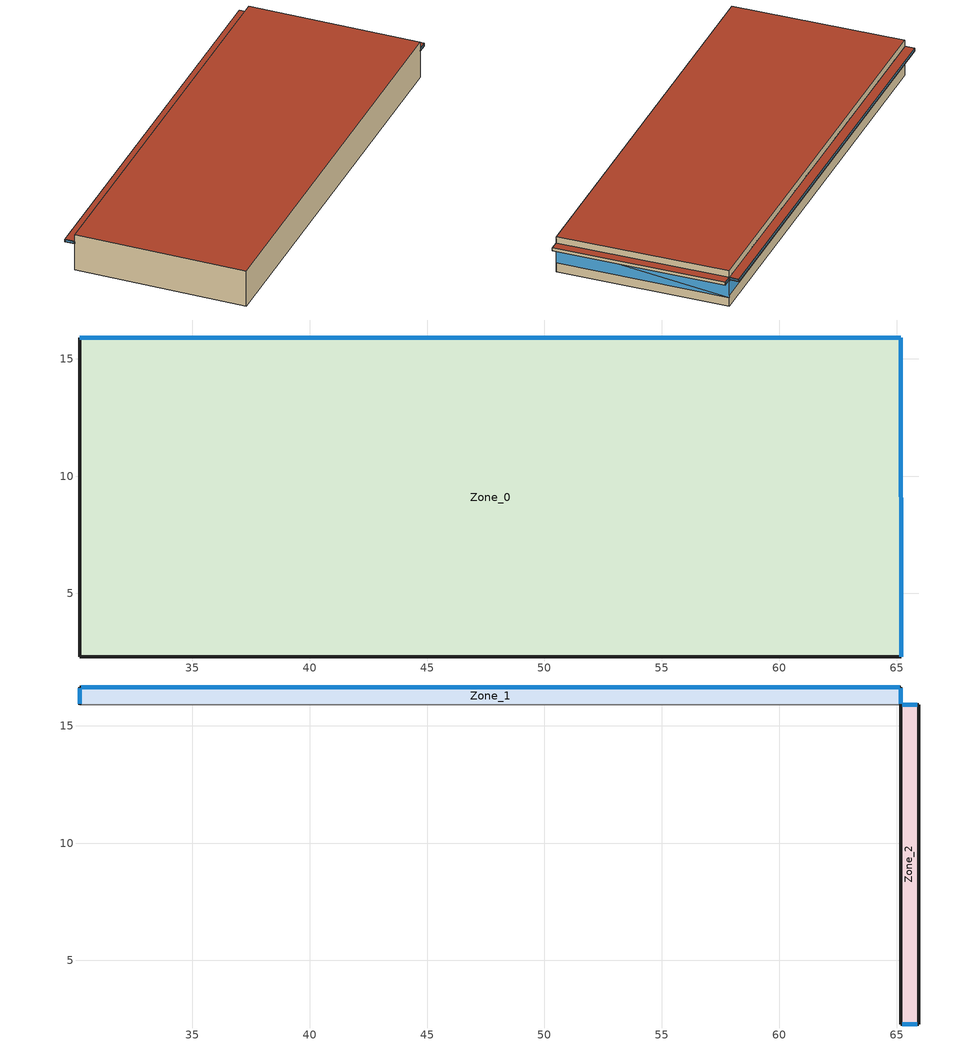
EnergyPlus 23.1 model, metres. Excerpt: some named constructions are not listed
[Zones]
Zone_0
 floor outside (90.1-2019 Nonresidential CZ 0 Exterior Floor (Mass)): 30.19,15.89,9.1 65.19,15.89,9.1 65.19,2.3,9 30.19,2.29,9
 wall outside (UVal_0.1_Mass): 65.19,15.89 30.19,15.89 z9.1:11.32; 65.19,15.89 30.19,15.89 z11.57:12.1; 30.19,2.29 65.19,2.3 z9:12; 65.19,2.3,9 65.19,15.89,9.1 65.19,15.89,12.1 65.19,2.3,12; 30.19,15.89,9.1 30.19,2.29,9 30.19,2.29,12 30.19,15.89,12.1
 wall to Zone_1 (UVal_0.4_Light): 65.19,15.89 30.19,15.89 z11.32:11.57
 window (defaultGlazing): 65.19,15.89 30.19,15.89 z10.03:11.17; 65.19,2.3,11.28 65.19,15.89,9.82 65.19,15.89,11.32; 65.19,2.3,9.78 65.19,15.89,9.82 65.19,2.3,11.28
 roof outside (300mmInsulation 200mmConcrete): 30.19,15.89,12.1 30.19,2.29,12 65.19,2.3,12 65.19,15.89,12.1
Zone_1
 floor outside (90.1-2019 Nonresidential CZ 0 Exterior Floor (Mass)): 65.19,15.89 30.19,15.89 30.19,16.65 65.19,16.65 z11.32
 wall outside (UVal_0.1_Mass): 65.19,15.89 65.19,16.65 30.19,16.65 30.19,15.89 z11.32:11.57
 window (90.1-2019 Nonresidential CZ 0 Glazing (Operable)): 65.19,15.94 65.19,16.6 / 30.19,16.6 30.19,15.94 z11.38:11.52; 65.13,16.65 30.25,16.65 z11.39:11.51
 roof outside (300mmInsulation 200mmConcrete): 65.19,15.89 65.19,16.65 30.19,16.65 30.19,15.89 z11.57
Zone_2
 floor outside (90.1-2019 Nonresidential CZ 0 Exterior Floor (Mass)): 65.96,2.29,11.22 65.19,2.29,11.22 65.19,15.89,11.32 65.96,15.89,11.32
 wall outside (UVal_0.1_Mass): 65.19,2.29 65.96,2.29 z11.22:11.47; 65.96,15.89 65.19,15.89 z11.32:11.57; 65.19,15.89,11.32 65.19,2.29,11.22 65.19,2.29,11.47 65.19,15.89,11.57; 65.96,2.29,11.22 65.96,15.89,11.32 65.96,15.89,11.57 65.96,2.29,11.47
 window (90.1-2019 Nonresidential CZ 0 Glazing (Operable)): 65.25,2.29 65.89,2.29 z11.29:11.41; 65.89,15.89 65.25,15.89 z11.39:11.51
 roof outside (300mmInsulation 200mmConcrete): 65.96,2.29,11.47 65.96,15.89,11.57 65.19,15.89,11.57 65.19,2.29,11.47
[Schedule:Day:Hourly]
177736f2-6c6a-459e-9788-2e596f7c9000: Fraction, 0, 0, 0, 1, 1, 1, 0, 0, 0, 1, 1, 1, 1, 1, 1, 1, 1, 1, 0, 0, 0, 0, 0, 0
0c685497-f242-41cf-967f-e8997b404c69: Fraction, 0, 0, 0, 0, 0, 0, 0, 1, 1, 1, 1, 0, 0, 0, 0, 0, 0, 0, 0, 0, 0, 0, 0, 1
e5736dc5-d343-4def-982f-50f6d58aeadf: Fraction, 1, 1, 1, 1, 1, 1, 1, 1, 0, 0, 0, 1, 1, 1, 1, 0, 0, 0, 1, 1, 1, 1, 1, 1
23b38fba-3f2f-4a78-a7b6-4a6a2e99898f: Fraction, 1, 1, 1, 1, 1, 1, 1, 1, 1, 1, 1, 1, 1, 1, 1, 0, 0, 0, 0, 1, 1, 1, 0, 1
9bf37c7d-6a18-49ed-8738-ba3ecefb6a26: Fraction, 1, 1, 1, 1, 1, 1, 1, 1, 0, 0, 1, 1, 0, 1, 0, 0, 0, 0, 0, 0, 0, 0, 0, 1
241b3514-c981-47d0-bc53-2eab5e9f9cc2: Fraction, 1, 1, 1, 1, 1, 1, 1, 0, 0, 0, 1, 0, 0, 0, 0, 0, 0, 0, 0, 1, 1, 1, 1, 1
3c3ab6fe-7b1b-4ae1-a92d-05d213a2ff71: Fraction, 1, 1, 1, 1, 1, 0, 0, 0, 0, 0, 1, 1, 1, 1, 1, 1, 1, 0, 0, 0, 0, 0, 0, 0
c4c5ab0b-87e1-4bf6-a3cc-e9f29b94fc19: Fraction, 1, 1, 1, 1, 1, 1, 1, 1, 1, 1, 0, 0, 0, 0, 0, 0, 1, 0, 0, 0, 0, 0, 0, 0
a0eeaf11-8cc6-4f34-8de3-d45df256c29e: Fraction, 1, 1, 1, 1, 1, 1, 1, 1, 1, 1, 1, 1, 0, 0, 0, 0, 0, 0, 0, 0, 0, 1, 1, 1
42f33b25-b996-438e-a6af-b6b87503aa31: Fraction, 1, 1, 1, 1, 1, 1, 1, 0, 0, 0, 1, 1, 1, 1, 1, 1, 1, 0, 0, 0, 0, 1, 1, 1
da59846f-7dbb-462d-90ae-3e610483eee2: Fraction, 1, 1, 1, 1, 1, 1, 1, 1, 0, 0, 1, 1, 1, 1, 0, 1, 1, 1, 1, 1, 1, 1, 1, 1
6281830c-30f2-469c-b981-0e86fd34f7fb: Fraction, 1, 1, 1, 1, 1, 1, 1, 1, 1, 0, 0, 0, 0, 1, 0, 0, 0, 0, 0, 0, 0, 0, 0, 0
26538146-b340-42df-ba82-d81dd0b6d151: Fraction, 1, 1, 1, 1, 1, 1, 1, 1, 0, 1, 1, 1, 1, 1, 1, 1, 1, 0, 1, 1, 1, 1, 1, 1
fc877f6f-e409-4858-9a3c-78615cfcf001: Fraction, 1, 1, 1, 1, 1, 1, 1, 1, 0, 0, 1, 1, 1, 1, 1, 1, 0, 0, 0, 0, 0, 0, 1, 1
6db96784-427f-4497-9a0c-121f78e3e105: Fraction, 1, 1, 1, 1, 1, 1, 1, 0, 0, 0, 1, 1, 1, 0, 0, 0, 0, 1, 1, 1, 1, 1, 1, 1
301a2f5c-bf86-4191-b344-7bba75db7c13: Fraction, 1, 1, 1, 1, 1, 1, 1, 1, 0, 0, 1, 1, 1, 1, 1, 1, 1, 0, 0, 0, 0, 0, 0, 1
65adbe5d-50ec-4195-8728-809c5cb226a5: Fraction, 1, 1, 1, 1, 0, 1, 1, 0, 0, 0, 0, 1, 1, 1, 1, 1, 0, 0, 0, 0, 0, 0, 0, 0
336db066-cdd2-4320-8fd4-8b6cdfc92857: Fraction, 0, 0, 0, 0, 0, 1, 1, 1, 0, 0, 0, 0, 0, 1, 0, 0, 0, 0, 0, 0, 0, 0, 0, 0
7cd99dea-ec03-4491-a658-d4fa54ff5974: Fraction, 1, 1, 1, 1, 1, 1, 1, 1, 0, 0, 1, 1, 1, 1, 0, 0, 0, 0, 0, 0, 0, 0, 0, 0
f9401e81-852e-4e90-bcfd-dc550b2391fa: Fraction, 0, 0, 0, 0, 0, 0, 0, 1, 0, 0, 0, 0, 0, 1, 0, 0, 0, 0, 0, 0, 0, 0, 1, 1
81dc8c39-f011-4d65-a0cc-5fc99aae04d0: Fraction, 1, 1, 1, 1, 1, 1, 1, 1, 0, 0, 0, 1, 0, 0, 0, 0, 0, 0, 0, 0, 0, 1, 1, 1
b632be3b-7fc0-42ba-be4e-7fd847987571: Fraction, 1, 1, 1, 1, 1, 1, 1, 1, 0, 0, 0, 0, 1, 1, 1, 0, 0, 0, 0, 0, 0, 0, 1, 1
ed4b024c-37ab-4b4e-9331-5142690d2d7b: Fraction, 1, 1, 1, 1, 1, 1, 1, 1, 1, 0, 0, 0, 0, 0, 0, 0, 1, 1, 1, 1, 1, 1, 1, 1
09127b31-250f-489b-b447-1b547483cc29: Fraction, 1, 1, 1, 1, 1, 1, 1, 1, 1, 0, 0, 0, 1, 1, 0, 0, 0, 0, 0, 1, 1, 1, 1, 1
9678cd31-1027-4d46-b9d9-4ab1a56c0282: Fraction, 1, 1, 1, 1, 1, 1, 1, 1, 0, 1, 0, 0, 1, 1, 1, 1, 1, 1, 1, 1, 1, 1, 1, 1
2ccdf61e-1bab-4e10-aaec-05ad338be728: Fraction, 1, 1, 1, 1, 1, 1, 1, 1, 0, 0, 1, 0, 0, 0, 0, 0, 0, 0, 1, 1, 1, 1, 1, 1
a33e4331-4e34-4bcc-96d2-17790d07ee47: Fraction, 1, 1, 1, 1, 1, 1, 1, 1, 1, 0, 0, 0, 0, 1, 0, 0, 0, 0, 1, 1, 1, 1, 1, 1
e7b23059-9588-4008-8453-702e8e945650: Fraction, 1, 1, 1, 1, 1, 1, 1, 1, 1, 0, 0, 0, 1, 0, 0, 0, 0, 0, 0, 0, 0, 0, 0, 1
d142b15e-96f4-4d32-bea4-acfcd72581dd: Fraction, 1, 1, 1, 1, 1, 1, 1, 1, 1, 0, 0, 0, 1, 1, 1, 1, 0, 1, 1, 1, 1, 1, 1, 1
fd9163fe-4f18-439f-a4a0-2e4609050061: Fraction, 1, 1, 1, 1, 1, 1, 1, 1, 0, 0, 1, 1, 0, 0, 0, 0, 1, 1, 1, 1, 1, 1, 1, 1
646879f4-4982-478e-8ba9-3bc2f574f683: Fraction, 1, 1, 1, 1, 1, 1, 1, 1, 0, 0, 0, 0, 1, 1, 1, 1, 1, 1, 1, 1, 1, 1, 1, 1
76855f02-2d78-4efa-96c9-fe76850cb93e: Fraction, 1, 1, 1, 1, 1, 1, 1, 1, 0, 0, 0, 0, 0, 0, 0, 1, 1, 1, 1, 1, 1, 1, 1, 1
eb455716-38bd-40be-84c5-308496c37df6: Fraction, 1, 1, 1, 1, 1, 1, 1, 1, 1, 1, 1, 1, 1, 1, 1, 0, 0, 0, 1, 1, 1, 1, 1, 1
0f07c0cf-750d-4997-8bb4-b3ff6207475e: Fraction, 1, 1, 1, 1, 1, 1, 1, 1, 0, 1, 1, 1, 1, 1, 1, 1, 1, 1, 1, 1, 1, 1, 1, 1
5c75b3de-2b87-4bbb-bed2-36c356bb0657: Fraction, 1, 1, 1, 1, 1, 1, 1, 1, 1, 0, 0, 0, 0, 0, 0, 0, 1, 1, 0, 0, 0, 0, 1, 1
1f1124ab-dd5b-4691-9844-da62cbf432d1: Fraction, 1, 1, 1, 1, 1, 1, 1, 1, 1, 0, 0, 0, 0, 0, 0, 0, 0, 0, 0, 1, 1, 1, 1, 1
be79ae8a-c401-4701-b61e-cdfb96cd0060: Fraction, 1, 1, 1, 1, 1, 1, 1, 0, 0, 0, 1, 1, 1, 1, 1, 1, 1, 0, 0, 0, 0, 0, 0, 0
70fa4c3c-eed0-4b17-8526-9a492dab32cc: Fraction, 0, 1, 1, 1, 1, 1, 1, 1, 0, 0, 1, 0, 1, 1, 1, 0, 0, 0, 0, 0, 0, 0, 0, 1
b5787a74-3dd0-431c-8a67-a954246af143: Fraction, 1, 1, 1, 1, 1, 1, 1, 1, 0, 0, 0, 1, 1, 1, 0, 0, 0, 1, 1, 1, 1, 1, 1, 1
7db34c86-8647-4ade-a97c-bdc91e667833: Fraction, 1, 1, 1, 1, 1, 1, 1, 1, 1, 0, 0, 0, 0, 0, 0, 0, 0, 0, 0, 0, 0, 1, 1, 1
aaf17d92-e614-4673-bf1d-fbaaa6b3b627: Fraction, 1, 1, 1, 1, 1, 1, 1, 1, 0, 0, 1, 1, 1, 1, 1, 1, 1, 1, 0, 0, 0, 0, 1, 1
df10a8ef-8af4-4936-bc8f-be620642e399: Fraction, 1, 1, 1, 1, 1, 1, 1, 1, 0, 0, 1, 0, 0, 0, 1, 1, 1, 1, 1, 1, 1, 1, 1, 1
38ec6376-cae0-4a16-bacd-28ff1fe24c3b: Fraction, 1, 1, 1, 1, 1, 1, 1, 1, 0, 0, 0, 0, 0, 0, 0, 0, 0, 1, 1, 1, 1, 1, 1, 1
ebfdfc09-fb43-4f5e-be64-6f2811ac3627: Fraction, 1, 1, 1, 1, 1, 1, 1, 1, 0, 0, 0, 1, 1, 0, 0, 0, 0, 0, 0, 0, 1, 1, 1, 1
7a360f52-b1fb-406c-aa82-722cff5ea636: Fraction, 1, 1, 1, 1, 1, 1, 1, 1, 0, 0, 1, 1, 1, 1, 0, 0, 1, 0, 0, 0, 0, 1, 1, 1
2e0553c9-33a7-492e-be6c-31b6fa63ba2a: Fraction, 1, 1, 1, 1, 1, 1, 1, 1, 1, 0, 1, 1, 1, 1, 1, 1, 1, 0, 0, 0, 0, 0, 1, 1
49003edf-296f-45d4-a640-dba9ee2cbcd1: Fraction, 1, 1, 1, 1, 1, 1, 1, 1, 0, 0, 1, 1, 1, 0, 1, 1, 0, 0, 1, 1, 1, 1, 1, 1
90fcc9af-db04-4fb3-bc7b-0e235e7f69e0: Fraction, 1, 1, 1, 1, 1, 1, 1, 1, 1, 0, 0, 0, 0, 1, 0, 0, 0, 0, 0, 0, 0, 1, 1, 1
795ec0e4-c445-4082-96f2-de3e1971471e: Fraction, 1, 1, 1, 1, 1, 1, 1, 1, 0, 0, 0, 1, 1, 1, 1, 0, 0, 0, 0, 0, 0, 0, 0, 0
a696cb4d-c917-4716-a30c-fc07483d9f33: Fraction, 0, 1, 1, 1, 1, 1, 1, 0, 0, 0, 1, 1, 1, 1, 0, 0, 0, 0, 0, 0, 1, 1, 1, 0
de0e0245-71ce-4c0a-a573-7e9c7b2045cb: Fraction, 0, 0, 0, 0, 0, 0, 0, 0, 0, 0, 0, 1, 1, 0, 0, 1, 0, 0, 0, 0, 0, 0, 0, 0
ebc485fc-34f7-402b-9e29-4864d482b5de: Fraction, 0, 0, 0, 0, 0, 0, 0, 0, 0, 0, 0, 1, 1, 1, 1, 0, 0, 0, 0, 0, 0, 0, 0, 0
d7185ecf-0410-486e-876c-32cdca053181: Fraction, 0, 0, 0, 0, 0, 0, 0, 0, 0, 0, 0, 1, 0, 0, 0, 0, 0, 0, 0, 0, 0, 0, 0, 0
139acd64-1fe8-4b12-af0d-4b37544a4842: Fraction, 0, 0, 0, 0, 1, 0, 0, 0, 0, 0, 0, 1, 1, 1, 0, 0, 0, 0, 0, 0, 0, 0, 0, 0
2c589889-90b4-4caa-bc48-ccf87e41a20b: Fraction, 0, 0, 0, 0, 1, 0, 0, 0, 0, 0, 0, 1, 1, 1, 0, 1, 1, 1, 0, 0, 1, 1, 1, 1
77a2115a-72ed-4577-b691-4083501006ac: Fraction, 1, 1, 1, 1, 1, 1, 1, 1, 1, 1, 1, 1, 1, 1, 1, 1, 1, 1, 1, 1, 1, 1, 1, 1
dfe39b50-6dec-4daa-b623-0f8ca95ef50e: Fraction, 1, 1, 1, 0, 1, 1, 1, 1, 0, 1, 1, 1, 1, 1, 1, 1, 1, 1, 1, 1, 1, 1, 1, 1
a096b9b7-d235-4fe4-9dfa-3815d7eda7ca: Fraction, 1, 1, 1, 1, 1, 1, 1, 1, 1, 0, 0, 0, 1, 1, 0, 0, 1, 1, 1, 1, 1, 1, 1, 1
a8e97b52-3c22-426e-952d-d0c7a3c22d73: Fraction, 1, 1, 1, 1, 1, 1, 1, 1, 1, 0, 0, 1, 1, 0, 1, 0, 1, 1, 0, 1, 0, 0, 1, 0
27be8d63-b5a1-4241-aea1-57e3d037e989: Fraction, 0, 1, 1, 1, 1, 1, 1, 1, 1, 1, 1, 1, 1, 0, 0, 0, 0, 0, 0, 0, 1, 1, 1, 1
e0e865ef-f950-44f5-8d0f-e1868715684a: Fraction, 1, 1, 1, 1, 1, 1, 1, 1, 1, 1, 1, 1, 0, 0, 0, 0, 0, 0, 0, 1, 1, 1, 1, 1
65e38442-1a5a-432f-8006-a5be80803bf7: Fraction, 1, 1, 1, 1, 1, 1, 1, 1, 1, 1, 1, 1, 1, 1, 0, 1, 1, 1, 0, 1, 1, 1, 1, 1
3e511935-75fc-419b-83ca-948763adeace: Fraction, 1, 1, 1, 1, 1, 1, 1, 1, 1, 0, 0, 0, 0, 0, 0, 0, 0, 0, 0, 0, 1, 1, 1, 1
4560170c-925c-4d70-b697-1d17fa1119b9: Fraction, 1, 1, 1, 1, 1, 1, 1, 1, 0, 0, 0, 0, 1, 1, 1, 1, 0, 0, 0, 0, 0, 0, 1, 0
d82500fe-3274-4884-ab54-9b2bc10805c0: Fraction, 1, 1, 1, 1, 1, 1, 1, 1, 1, 1, 0, 1, 1, 1, 1, 0, 0, 0, 0, 0, 1, 1, 1, 0
4549092e-99a5-497d-8aa2-c7cac0f4aa24: Fraction, 1, 1, 1, 1, 1, 1, 1, 1, 1, 0, 0, 0, 0, 1, 1, 1, 1, 1, 1, 1, 1, 1, 1, 1
0dce24c0-e9a4-4cd3-87a4-17319207e1af: Fraction, 1, 1, 1, 1, 1, 1, 1, 1, 1, 1, 0, 0, 0, 0, 0, 0, 0, 1, 0, 1, 1, 1, 1, 1
43a0d3f7-b501-4c28-b2be-868a207959e7: Fraction, 1, 1, 1, 1, 1, 1, 1, 1, 0, 0, 0, 0, 0, 0, 0, 0, 0, 0, 0, 1, 1, 1, 1, 1
97e5df42-5699-4a6b-be47-c189c71c2bfe: Fraction, 1, 1, 1, 1, 1, 1, 1, 1, 0, 0, 0, 0, 1, 0, 1, 0, 1, 1, 1, 1, 0, 1, 1, 1
465d72b9-81e1-425e-bdf6-bd10c809cd7b: Fraction, 1, 1, 1, 1, 1, 1, 1, 1, 0, 0, 0, 0, 1, 0, 0, 0, 0, 0, 0, 0, 0, 1, 1, 1
8826d38f-3d4f-408d-a7b3-22e237e375cc: Fraction, 1, 1, 1, 1, 1, 1, 1, 1, 0, 0, 0, 1, 0, 1, 1, 0, 0, 0, 0, 0, 0, 0, 0, 1
09a85e96-fad1-4163-abb6-3b10e32e1023: Fraction, 1, 1, 0, 0, 1, 1, 0, 1, 0, 0, 0, 0, 1, 0, 0, 0, 0, 0, 0, 0, 0, 0, 0, 0
68aa2b57-3aca-42f0-8046-64c74a80f87f: Fraction, 0, 0, 1, 0, 0, 0, 1, 0, 0, 0, 0, 0, 0, 1, 1, 0, 0, 0, 0, 0, 0, 0, 0, 0
6e44221a-b4fa-49aa-94da-202f551bd5ed: Fraction, 0, 0, 0, 0, 0, 0, 0, 0, 0, 0, 0, 1, 1, 1, 1, 1, 0, 0, 0, 0, 0, 0, 1, 0
118fd72a-30ab-458b-9fae-b9b042cb18ad: Fraction, 1, 1, 0, 0, 1, 0, 0, 1, 0, 0, 0, 1, 1, 1, 1, 0, 0, 0, 0, 0, 0, 0, 0, 0
b68230cb-3958-43c6-ae89-df00f37a8ba9: Fraction, 0, 1, 0, 1, 1, 1, 1, 1, 0, 0, 0, 1, 1, 1, 1, 1, 0, 0, 0, 0, 0, 0, 0, 0
5540ca73-408b-4c54-a18c-00dd0928c335: Fraction, 0, 1, 1, 1, 1, 1, 1, 1, 0, 0, 0, 0, 1, 1, 1, 1, 0, 0, 0, 0, 0, 0, 0, 0
ca6b334f-3195-4951-87cd-77972a0f38aa: Fraction, 0, 0, 0, 1, 1, 0, 0, 1, 0, 0, 0, 1, 1, 1, 1, 1, 0, 0, 0, 0, 0, 0, 0, 0
4606afb2-34ac-4a66-8698-e1b3935c366a: Fraction, 0, 1, 1, 1, 1, 0, 0, 1, 0, 0, 0, 0, 0, 0, 0, 0, 0, 0, 0, 0, 0, 0, 1, 1
34045095-a94e-4fbc-87bb-bddba62fc4fc: Fraction, 0, 0, 0, 0, 0, 0, 0, 0, 1, 1, 1, 1, 1, 0, 1, 1, 1, 1, 1, 1, 1, 1, 1, 1
c17a76e3-c619-4528-bd23-971e5c149284: Fraction, 0, 0, 0, 0, 0, 0, 0, 0, 1, 1, 1, 1, 1, 1, 1, 1, 1, 1, 1, 1, 1, 1, 1, 1
bf20b747-2617-41d0-b772-ce68c89af313: Fraction, 0, 0, 0, 0, 0, 0, 0, 0, 1, 1, 1, 0, 0, 0, 0, 0, 1, 1, 1, 1, 1, 1, 1, 0
b1fe5f20-5836-4427-bdc9-a1f83f98bfad: Fraction, 0, 0, 0, 0, 0, 0, 0, 0, 1, 1, 1, 1, 1, 1, 1, 1, 1, 1, 1, 1, 1, 1, 1, 0
202204c0-a5dd-4f72-beae-0c00ea69c59a: Fraction, 0, 0, 0, 0, 0, 0, 0, 0, 1, 1, 1, 1, 0, 0, 0, 1, 1, 1, 1, 1, 1, 1, 1, 1
ec570cf5-22be-4341-9012-f794317e69b3: Fraction, 0, 0, 0, 0, 0, 0, 0, 0, 1, 1, 1, 1, 1, 1, 1, 1, 1, 1, 1, 1, 1, 1, 0, 0
0f7cc249-cb71-4294-9df6-13c2c4a93b35: Fraction, 0, 0, 0, 0, 0, 0, 0, 1, 1, 1, 1, 1, 0, 0, 0, 0, 1, 1, 1, 1, 1, 1, 1, 0
ade995de-23d3-4783-a9e2-90e9b9a92cfb: Fraction, 0, 0, 0, 0, 0, 0, 0, 0, 1, 1, 1, 1, 0, 0, 0, 0, 0, 1, 1, 1, 1, 1, 1, 1
673ad47e-9770-40eb-a41b-3e8ea8ea39ec: Fraction, 0, 0, 0, 0, 0, 0, 0, 0, 1, 1, 1, 1, 0, 0, 0, 0, 0, 1, 1, 1, 1, 1, 1, 0
c5a58145-20e1-4758-a693-2085f5d39957: Fraction, 0, 0, 0, 0, 0, 1, 1, 1, 1, 1, 0, 0, 0, 0, 1, 1, 1, 1, 1, 1, 1, 1, 0, 0
1e96cb87-3883-492b-8397-6d452e8d0900: Fraction, 0, 0, 0, 0, 0, 1, 1, 1, 1, 1, 1, 1, 1, 1, 1, 0, 0, 0, 0, 0, 0, 0, 0, 0
2fd928ce-2247-4c6d-becc-76d810bf7e29: Fraction, 0, 0, 0, 0, 0, 0, 0, 1, 1, 1, 1, 1, 1, 1, 1, 1, 1, 1, 1, 1, 1, 1, 0, 0
5b4b68e7-42d6-4a90-afe8-938625ba0766: Fraction, 0, 0, 0, 0, 0, 0, 0, 1, 1, 1, 1, 1, 1, 1, 1, 1, 1, 1, 1, 1, 1, 1, 1, 0
0d726f6e-fb66-4ce4-9d7c-7e6040060547: Fraction, 0, 0, 0, 0, 0, 0, 0, 0, 0, 0, 0, 1, 1, 1, 1, 1, 1, 1, 1, 1, 0, 0, 0, 0
7eda56c4-a331-4201-93e0-7a3e1aa30040: Fraction, 0, 0, 0, 0, 0, 0, 1, 1, 1, 1, 1, 1, 1, 1, 1, 1, 1, 1, 1, 1, 1, 0, 0, 0
616c222f-f15a-482c-bbc2-ff0df222149e: Fraction, 0, 0, 0, 0, 1, 1, 1, 1, 1, 1, 1, 1, 1, 1, 1, 1, 1, 1, 1, 1, 1, 0, 0, 0
22a2859b-1015-43de-abef-9ebeb1d60b60: Fraction, 0, 0, 0, 0, 0, 0, 0, 0, 0, 0, 0, 0, 0, 0, 1, 1, 1, 1, 1, 1, 0, 0, 0, 0
5af1f90e-c9bb-4f57-b305-c18f7d1a3e5a: Fraction, 0, 0, 0, 0, 0, 0, 1, 1, 1, 1, 1, 1, 1, 1, 1, 1, 1, 1, 1, 1, 1, 1, 0, 0
e36fb418-8141-4166-bbfa-537ec4ff2277: Fraction, 1, 0, 0, 0, 0, 0, 0, 0, 1, 1, 1, 1, 1, 0, 1, 1, 1, 1, 0, 0, 0, 0, 0, 0
4a026ef5-b67a-48e3-bdae-a7bb178bbc02: Fraction, 0, 0, 0, 0, 0, 0, 1, 1, 1, 1, 1, 1, 0, 0, 1, 1, 0, 0, 0, 0, 0, 0, 0, 0
59dbb6c4-7f69-4f2f-b326-7babc98249ce: Fraction, 0, 0, 0, 1, 1, 1, 1, 1, 1, 1, 1, 1, 1, 1, 1, 1, 1, 1, 1, 1, 1, 1, 1, 1
86f7ec93-4efa-4535-bce8-f504af122ba0: Fraction, 0, 0, 0, 0, 0, 0, 0, 0, 1, 1, 1, 1, 0, 0, 0, 0, 1, 1, 1, 1, 1, 1, 1, 1
a9b7cd8a-151e-4401-82ee-ce1c9b10a3b9: Fraction, 1, 1, 1, 1, 1, 1, 1, 1, 0, 0, 0, 0, 0, 0, 0, 0, 1, 1, 1, 1, 1, 1, 1, 1
9d5fb8d5-2634-46d9-b5ea-53e956bbe501: Fraction, 1, 1, 1, 0, 0, 0, 0, 0, 1, 1, 1, 1, 1, 1, 1, 1, 1, 1, 1, 1, 1, 1, 1, 1
68360e2d-c2cb-449c-809c-87d8d41e8af5: Fraction, 1, 1, 1, 0, 0, 0, 0, 0, 1, 1, 1, 1, 1, 0, 0, 0, 1, 1, 1, 1, 1, 1, 1, 1
cffddbf5-09e9-4b13-96ff-6b53e5bd79dc: Fraction, 1, 0, 0, 0, 0, 0, 0, 0, 1, 1, 1, 1, 1, 0, 0, 1, 1, 1, 1, 1, 1, 1, 1, 1
168abc93-f76c-42aa-a0ee-fca800e9712e: Fraction, 1, 1, 1, 1, 0, 0, 0, 0, 1, 1, 1, 1, 1, 1, 1, 1, 1, 1, 1, 1, 1, 1, 1, 1
3fe3afde-4e5c-4d57-8dc5-ac76278311d4: Fraction, 0, 0, 0, 0, 0, 0, 0, 0, 0, 1, 0, 0, 0, 0, 0, 0, 0, 1, 1, 0, 0, 0, 0, 0
96306b8b-634f-450f-afe9-d3f30f080c2a: Fraction, 0, 0, 0, 0, 0, 0, 0, 0, 1, 1, 1, 0, 0, 0, 0, 0, 1, 0, 0, 0, 0, 0, 0, 0
2d319b40-4106-4c4e-b458-65089930c2bd: Fraction, 1, 0, 0, 0, 0, 0, 0, 0, 1, 1, 1, 1, 0, 0, 0, 1, 1, 1, 1, 1, 1, 1, 1, 1
b20121fd-c9fb-4802-ad06-207fb92d7b97: Fraction, 1, 1, 1, 1, 1, 1, 1, 1, 1, 1, 1, 1, 0, 1, 1, 1, 1, 1, 1, 1, 1, 1, 1, 1
d11d3614-8327-4f1a-a738-d9ab1aef2409: Fraction, 1, 0, 0, 0, 0, 0, 0, 0, 1, 1, 1, 1, 1, 1, 1, 1, 1, 1, 1, 1, 1, 1, 1, 1
3093cc1e-b2f2-40c9-be76-6889301e6654: Fraction, 1, 0, 1, 1, 0, 1, 1, 1, 1, 1, 1, 0, 0, 0, 0, 0, 0, 1, 1, 1, 1, 1, 1, 1
8d1a3880-d7ea-4d39-8c10-86fee1d8f4db: Fraction, 1, 1, 1, 1, 1, 1, 1, 1, 1, 1, 1, 1, 0, 1, 0, 1, 1, 1, 1, 1, 1, 1, 1, 1
b3d4b36e-028a-4394-a451-91ce534e6493: Fraction, 1, 1, 1, 1, 1, 1, 1, 1, 1, 1, 1, 0, 1, 1, 0, 0, 1, 1, 1, 1, 1, 1, 1, 0
a61f509e-d962-4dc4-b379-6fba4c584601: Fraction, 1, 1, 1, 0, 0, 0, 0, 0, 1, 1, 1, 0, 0, 0, 0, 1, 1, 1, 1, 1, 1, 0, 0, 1
dd9a962a-251c-46c8-8b48-cef1fbb2c3e4: Fraction, 1, 0, 0, 0, 0, 0, 0, 0, 1, 1, 1, 0, 0, 0, 0, 0, 1, 1, 0, 1, 1, 0, 0, 0
ba891ab0-8075-4184-8295-94eadf6324ca: Fraction, 0, 0, 0, 0, 0, 0, 0, 0, 1, 1, 1, 0, 0, 0, 0, 1, 1, 1, 1, 0, 1, 1, 0, 0
c738db37-3a3c-42d8-be12-10e3f9e5f0d3: Fraction, 0, 0, 0, 0, 0, 0, 0, 0, 1, 1, 1, 0, 0, 0, 0, 0, 0, 1, 0, 0, 0, 0, 0, 0
c54fc6ef-57df-408d-b94b-a33b5e733fb6: Fraction, 0, 0, 1, 1, 0, 0, 1, 1, 1, 1, 1, 0, 1, 1, 0, 0, 1, 1, 1, 1, 1, 1, 1, 1
15c49905-2b61-4ae4-a856-892b26fea22c: Fraction, 1, 0, 0, 1, 0, 0, 1, 1, 1, 1, 1, 0, 0, 0, 0, 0, 0, 1, 1, 1, 1, 1, 1, 1
be462d9c-1d72-4190-8f87-7a310f67733a: Fraction, 1, 1, 1, 1, 0, 0, 0, 0, 1, 1, 1, 0, 0, 0, 0, 0, 1, 1, 1, 1, 1, 1, 1, 1
a53ecb3c-2e0b-47bf-be17-1d5de7d7ba62: Fraction, 0, 0, 0, 0, 0, 0, 0, 0, 1, 1, 1, 0, 0, 0, 0, 0, 1, 1, 1, 1, 1, 1, 1, 1
553fc706-7a08-4eaf-8a81-107864e8b04d: Fraction, 1, 1, 0, 0, 0, 0, 0, 1, 1, 1, 1, 0, 0, 0, 0, 0, 0, 1, 1, 1, 1, 1, 1, 1
eb6714c3-8d6e-4a41-8a7c-b8e28b039611: Fraction, 1, 1, 1, 1, 1, 1, 1, 1, 1, 1, 1, 1, 1, 0, 1, 1, 1, 1, 1, 1, 1, 1, 1, 1
ca236257-2bf2-4147-93ec-0e8a969aa9f6: Fraction, 1, 1, 1, 1, 1, 1, 1, 1, 1, 1, 1, 0, 0, 0, 1, 1, 1, 1, 1, 1, 1, 1, 1, 1
f785c239-9af4-4577-9830-8bc5c6ca3d95: Fraction, 1, 1, 1, 1, 1, 1, 1, 1, 1, 1, 1, 1, 0, 0, 0, 0, 1, 1, 1, 1, 1, 1, 1, 1
36b6ac4c-8edb-4d72-a7a0-7cfa927f1e0d: Fraction, 1, 1, 1, 0, 0, 0, 0, 0, 1, 1, 1, 0, 0, 0, 0, 0, 1, 1, 1, 1, 1, 1, 1, 1
c071b947-f3df-463e-9776-e18f1d156979: Fraction, 0, 0, 0, 1, 0, 0, 0, 0, 1, 1, 1, 0, 0, 0, 0, 0, 0, 1, 1, 1, 1, 1, 1, 0
d6262a0a-f1c7-472c-8f1f-f42f60668df4: Fraction, 0, 0, 0, 0, 0, 0, 0, 0, 1, 1, 1, 0, 0, 0, 0, 0, 0, 1, 1, 1, 1, 1, 1, 0
3d84a9da-b143-4694-98f6-8259533098ff: Fraction, 0, 0, 0, 0, 1, 1, 1, 0, 1, 1, 0, 0, 0, 0, 0, 0, 0, 1, 1, 1, 1, 1, 1, 1
0b5957e2-c24f-4ce7-8bca-37b623543d4e: Fraction, 0, 0, 0, 0, 1, 1, 1, 1, 1, 1, 1, 0, 0, 0, 0, 0, 0, 1, 1, 1, 1, 1, 1, 1
32d786aa-de03-44cc-92de-1b8fb59419ae: Fraction, 1, 1, 1, 1, 1, 1, 1, 1, 1, 1, 1, 0, 0, 0, 0, 0, 1, 1, 1, 1, 1, 0, 0, 0
bf2d84f1-4e5f-433e-bc04-69affae2513a: Fraction, 0, 0, 0, 0, 0, 0, 0, 0, 0, 0, 1, 1, 1, 1, 0, 0, 1, 1, 1, 0, 0, 1, 0, 1
79e13868-30c5-4751-901f-4e7041751517: Fraction, 1, 0, 0, 0, 0, 0, 0, 0, 0, 0, 0, 0, 1, 0, 1, 0, 0, 0, 0, 0, 0, 0, 0, 0
e6f9a774-64d1-4a7d-b483-4395491101df: Fraction, 0, 0, 0, 0, 0, 0, 0, 0, 1, 1, 1, 0, 1, 0, 0, 1, 1, 1, 1, 0, 1, 0, 0, 0
8a036693-af93-46ff-a467-3ee1662c7a7a: Fraction, 0, 0, 0, 0, 0, 0, 0, 0, 1, 1, 1, 0, 0, 0, 0, 0, 0, 0, 1, 1, 1, 1, 1, 1
448a74df-23e6-4288-8480-320b9dc194be: Fraction, 0, 1, 0, 0, 0, 1, 0, 0, 1, 1, 1, 0, 0, 0, 0, 0, 0, 1, 1, 1, 1, 1, 1, 1
5fe1a48d-d644-48e9-9820-51dc8f0e2928: Fraction, 1, 1, 1, 1, 1, 0, 0, 1, 1, 1, 1, 1, 0, 0, 0, 0, 1, 1, 1, 1, 0, 0, 0, 1
15ed5d16-f3d2-4e91-b575-946809a9f277: Fraction, 1, 0, 1, 0, 0, 0, 0, 0, 1, 1, 1, 0, 0, 0, 0, 0, 0, 1, 1, 1, 1, 1, 1, 1
d9bb4917-3950-4fc3-bbba-42db101c9cbc: Fraction, 1, 0, 0, 0, 0, 0, 1, 0, 1, 1, 1, 0, 0, 0, 0, 0, 0, 0, 1, 1, 1, 1, 1, 1
647ead5a-9724-4970-83f2-a52d734deb7d: Fraction, 1, 1, 1, 0, 0, 0, 0, 0, 1, 1, 1, 0, 0, 0, 0, 0, 0, 0, 1, 1, 1, 1, 1, 1
639f9ad5-2f1e-4aa3-a035-3ace06c725b1: Fraction, 1, 1, 1, 1, 0, 0, 0, 0, 1, 1, 1, 0, 0, 0, 0, 0, 0, 0, 1, 1, 1, 1, 1, 1
cb69410e-a19b-4eb7-8b70-b406ba8571cc: Fraction, 1, 1, 0, 0, 0, 0, 0, 0, 1, 1, 1, 0, 0, 0, 0, 0, 1, 0, 0, 0, 1, 0, 0, 0
a712397c-078c-44a7-b4b7-94fbd4d01db8: Fraction, 1, 1, 1, 1, 0, 0, 0, 0, 1, 1, 0, 0, 0, 0, 0, 0, 0, 1, 1, 1, 1, 1, 1, 1
a2bce6a6-5b28-4843-a870-2b39b0fd2d1c: Fraction, 1, 1, 1, 1, 1, 0, 1, 1, 1, 0, 0, 0, 0, 0, 0, 0, 0, 0, 1, 1, 1, 1, 1, 1
95cff44e-4806-49cc-b03d-c79b58831dd7: Fraction, 1, 1, 1, 0, 0, 0, 0, 1, 1, 1, 1, 0, 0, 0, 0, 0, 0, 0, 1, 1, 1, 1, 1, 1
473b5c06-a3ce-4b36-81ba-ca94a39c0b35: Fraction, 0, 0, 0, 1, 0, 1, 0, 0, 1, 1, 1, 1, 0, 0, 0, 0, 0, 1, 1, 1, 1, 1, 1, 1
12498579-988e-4767-90f9-ebc74ec938c6: Fraction, 1, 1, 0, 0, 0, 0, 0, 0, 1, 0, 0, 0, 0, 0, 1, 0, 1, 1, 1, 0, 1, 1, 0, 0
2308024d-8f7c-4024-9072-4bd9b974eb0f: Fraction, 0, 0, 0, 0, 0, 0, 1, 0, 1, 0, 0, 0, 0, 0, 0, 0, 0, 0, 1, 1, 1, 1, 1, 1
efa4f51c-670d-419b-a788-308c3cecc5c9: Fraction, 1, 0, 0, 0, 0, 0, 1, 0, 1, 1, 1, 0, 0, 0, 1, 1, 1, 1, 1, 1, 1, 1, 1, 0
9a52124c-1020-46ca-9a51-a23cfc00a15c: Fraction, 0, 0, 0, 0, 0, 0, 0, 0, 1, 0, 0, 0, 0, 0, 0, 1, 0, 1, 1, 0, 0, 0, 0, 0
545113a8-fd12-47be-9488-a04c81334112: Fraction, 0, 0, 0, 0, 0, 0, 0, 1, 1, 1, 1, 1, 0, 0, 0, 0, 1, 1, 1, 1, 1, 1, 0, 1
e519efdb-e7d7-4409-a53a-1d7603999222: Fraction, 1, 1, 0, 0, 0, 0, 0, 0, 1, 0, 0, 0, 0, 0, 0, 0, 0, 0, 0, 1, 1, 1, 1, 1
84de2561-7730-4648-b697-eabced411483: Fraction, 0, 0, 0, 0, 0, 0, 0, 0, 1, 1, 0, 0, 0, 1, 1, 1, 1, 1, 1, 0, 1, 0, 0, 0
25b1da80-a6ce-4782-9bf6-c4ea998f0f7d: Fraction, 0, 0, 0, 0, 0, 0, 0, 0, 1, 1, 1, 0, 0, 0, 0, 0, 1, 1, 1, 1, 1, 0, 0, 0
76a94fe5-07e5-4e0a-82fe-d9b41d9b16ce: Fraction, 0, 0, 0, 0, 0, 0, 0, 0, 1, 0, 0, 1, 0, 0, 0, 1, 1, 1, 1, 0, 0, 0, 0, 0
e741da91-7ec7-463a-8e36-79bc16eadfda: Fraction, 0, 0, 0, 0, 0, 0, 0, 0, 1, 1, 0, 0, 0, 0, 0, 0, 0, 0, 1, 1, 1, 1, 1, 1
9f883b78-8bf2-4e30-9640-bfbbc98606a4: Fraction, 1, 0, 0, 1, 0, 0, 0, 0, 1, 0, 0, 0, 0, 0, 0, 0, 1, 0, 0, 0, 0, 0, 0, 0
09b55c2f-5a06-4fef-856d-d8a537ad38ac: Fraction, 0, 0, 1, 0, 0, 0, 0, 0, 1, 1, 0, 0, 0, 1, 1, 1, 0, 0, 1, 0, 0, 0, 0, 0
20086840-6e7f-4e99-9a3f-ec6f330bba89: Fraction, 0, 0, 0, 0, 0, 0, 0, 0, 1, 1, 0, 0, 0, 0, 0, 1, 0, 0, 0, 0, 0, 0, 0, 0
d31bfebe-6593-4189-9f95-771c23d5625a: Fraction, 0, 0, 0, 0, 0, 0, 0, 0, 0, 1, 0, 0, 0, 0, 0, 1, 0, 1, 1, 0, 0, 0, 0, 0
c61a9b7f-d1c1-4b32-bbc5-bb04acf7f15a: Fraction, 0, 0, 0, 0, 0, 0, 0, 0, 0, 0, 0, 0, 0, 0, 1, 1, 1, 1, 1, 1, 1, 0, 0, 0
a071c908-067e-4281-8e26-40d21b97f27b: Fraction, 0, 0, 0, 0, 1, 1, 1, 1, 1, 1, 0, 0, 0, 0, 0, 0, 0, 1, 1, 1, 1, 1, 1, 1
b4bf1995-29c9-4834-86fb-16d031c7d73b: Fraction, 1, 0, 0, 0, 0, 0, 0, 0, 1, 1, 1, 0, 0, 0, 0, 0, 0, 0, 1, 1, 1, 1, 1, 1
7ee6f4b4-31bb-43c4-b33f-6129ae2dff42: Fraction, 1, 0, 1, 1, 0, 1, 0, 1, 1, 1, 0, 0, 0, 0, 0, 0, 0, 1, 1, 1, 1, 1, 1, 1
1278a53e-c021-4471-b7f5-daf67362ead8: Fraction, 1, 0, 0, 0, 0, 0, 0, 0, 1, 0, 0, 0, 0, 0, 0, 0, 0, 0, 1, 1, 1, 1, 1, 1
4f25909b-c283-460c-be93-5da31e3d9f29: Fraction, 1, 1, 1, 1, 0, 1, 1, 1, 1, 0, 0, 0, 0, 0, 0, 0, 0, 0, 0, 1, 1, 1, 1, 1
27430470-5f6f-4b8f-b97b-c82860a480e9: Fraction, 1, 1, 1, 1, 0, 0, 1, 0, 1, 1, 0, 0, 1, 0, 0, 0, 0, 0, 0, 0, 0, 0, 0, 0
1576d88f-176a-4d5b-a7da-ba8285df6764: Fraction, 0, 0, 0, 0, 0, 0, 0, 0, 1, 1, 1, 0, 0, 0, 0, 0, 0, 1, 1, 1, 1, 1, 1, 1
40cde130-c073-43f8-8fdf-666e25d429d2: Fraction, 1, 0, 0, 0, 0, 0, 0, 0, 1, 1, 0, 0, 0, 1, 1, 1, 1, 1, 1, 1, 1, 1, 1, 0
9895a344-f236-4eeb-9e5c-7ae4d5a6007e: Fraction, 0, 0, 0, 0, 0, 0, 0, 0, 1, 1, 0, 0, 0, 0, 0, 0, 0, 1, 0, 1, 1, 1, 1, 1
22424ce2-49da-4600-b9fd-d612a6dcae71: Fraction, 1, 1, 1, 1, 0, 0, 1, 1, 1, 1, 0, 0, 1, 1, 1, 0, 0, 1, 1, 0, 0, 0, 0, 0
11a3f25a-4dff-404f-9044-c6f47760eae1: Fraction, 0, 0, 0, 0, 0, 0, 0, 0, 1, 1, 1, 0, 0, 0, 0, 1, 1, 0, 0, 0, 0, 0, 0, 0
0e8aff18-7376-47e4-9909-d9af3e42ed08: Fraction, 0, 0, 0, 0, 0, 0, 0, 0, 1, 1, 1, 0, 0, 0, 0, 1, 0, 0, 1, 1, 1, 1, 1, 1
687e734f-3c52-41c7-9c66-303bc8f6c13f: Fraction, 1, 1, 1, 1, 0, 1, 1, 1, 1, 0, 1, 0, 0, 0, 1, 0, 0, 0, 0, 0, 0, 0, 0, 0
9c7958d6-979b-42a9-aae7-9815d8a9c0c4: Fraction, 0, 0, 0, 0, 0, 0, 0, 0, 0, 1, 1, 0, 0, 0, 0, 0, 1, 1, 1, 1, 1, 1, 1, 1
913cfdb6-34b3-412f-9596-fead9ba244a7: Fraction, 0, 0, 0, 0, 0, 0, 0, 0, 1, 0, 0, 0, 0, 0, 0, 1, 1, 1, 1, 1, 1, 1, 1, 1
e44e9c9e-d01e-4b7e-bb6f-a844abc41f15: Fraction, 0, 0, 0, 1, 0, 0, 1, 0, 1, 1, 1, 0, 0, 0, 1, 1, 1, 1, 1, 1, 1, 1, 1, 1
9fb8fcb5-3f1b-4f5e-ab0b-d4e15116d95f: Fraction, 1, 1, 1, 1, 0, 1, 0, 0, 0, 0, 0, 0, 0, 0, 0, 0, 0, 0, 1, 1, 1, 1, 1, 1
b803383c-e685-4390-8af1-bef90978caf3: Fraction, 1, 1, 1, 1, 1, 0, 0, 0, 0, 0, 0, 0, 0, 0, 0, 0, 0, 0, 0, 1, 1, 1, 1, 1
bf04b5f4-19c7-4eaf-b9fe-b91c0ffd1229: Fraction, 1, 1, 1, 1, 0, 1, 0, 1, 1, 0, 0, 0, 0, 0, 0, 0, 0, 0, 0, 1, 1, 1, 1, 1
e3fd3969-ae88-4521-9e5a-5ddef5e7830c: Fraction, 1, 1, 1, 1, 0, 0, 0, 0, 1, 0, 0, 0, 0, 0, 0, 0, 0, 0, 0, 1, 1, 1, 1, 1
b4cfe091-05fd-48b1-9f08-7954da549167: Fraction, 1, 1, 1, 1, 1, 1, 1, 1, 0, 0, 0, 0, 0, 0, 1, 1, 1, 1, 1, 0, 1, 1, 1, 1
5c95ddd4-b121-4f05-8e62-f8ecd0a765cc: Fraction, 1, 0, 1, 1, 0, 1, 0, 0, 1, 0, 0, 0, 0, 1, 0, 1, 1, 1, 1, 1, 1, 1, 1, 0
ae674005-a32e-4fa7-86c4-38e378564634: Fraction, 0, 1, 0, 0, 0, 0, 0, 1, 1, 0, 0, 0, 1, 1, 0, 0, 0, 1, 1, 1, 1, 1, 1, 1
e5979137-66d7-44d9-a7e4-20ba50f2307e: Fraction, 0, 0, 1, 0, 0, 0, 0, 0, 1, 0, 0, 0, 0, 0, 0, 1, 1, 1, 1, 1, 1, 1, 1, 1
1e523eec-414d-4758-bb4c-203c2dcf5215: Fraction, 1, 0, 0, 0, 0, 0, 0, 0, 1, 0, 0, 0, 1, 0, 0, 0, 1, 0, 1, 0, 0, 1, 0, 1
3aa1769c-e4c1-4dfd-9c6a-5a7a76ec334c: Fraction, 0, 0, 0, 0, 0, 0, 0, 0, 1, 1, 1, 1, 0, 1, 1, 1, 1, 1, 1, 1, 1, 1, 0, 1
07d2b169-61b8-4196-9812-2915fb1e4473: Fraction, 0, 0, 1, 0, 0, 0, 0, 0, 1, 0, 0, 0, 0, 0, 0, 0, 0, 0, 1, 1, 1, 1, 1, 1
d691c397-2d9a-4781-980b-a0adf18939e9: Fraction, 1, 1, 1, 1, 1, 1, 1, 1, 1, 0, 0, 1, 1, 0, 0, 1, 1, 1, 1, 1, 1, 0, 0, 0
041e3288-c2d9-4c29-9180-f1dbcd6bc3cc: Fraction, 0, 0, 0, 0, 0, 0, 1, 1, 1, 1, 0, 0, 0, 0, 0, 0, 0, 0, 1, 1, 1, 1, 1, 1
f81236f7-32e6-4fbd-8e60-d9df07d1a92f: Fraction, 1, 1, 1, 1, 1, 1, 1, 1, 1, 1, 0, 0, 0, 0, 0, 0, 0, 0, 1, 1, 1, 1, 1, 1
0b79ebc0-af6b-4898-91b8-52ecd5e051bc: Fraction, 1, 1, 1, 0, 0, 0, 1, 1, 1, 1, 1, 1, 0, 0, 1, 1, 0, 0, 1, 1, 1, 0, 0, 0
e696a95d-1b70-45ff-951e-61dadcc0e0c0: Fraction, 0, 0, 0, 0, 0, 0, 0, 0, 1, 0, 0, 0, 1, 1, 1, 1, 1, 1, 1, 1, 1, 1, 1, 0
c1101a71-b6d4-488e-8f71-ed5596608c5c: Fraction, 0, 0, 0, 0, 0, 0, 0, 0, 0, 1, 1, 1, 0, 0, 0, 0, 1, 1, 1, 1, 1, 1, 0, 0
ae460ab3-4005-49c7-bec6-fbbfa6245900: Fraction, 0, 0, 0, 0, 0, 0, 0, 0, 1, 1, 0, 0, 0, 0, 0, 0, 0, 1, 1, 1, 1, 1, 1, 1
69abea22-6def-4545-844d-b351645bd57d: Fraction, 0, 0, 0, 0, 0, 0, 0, 0, 1, 1, 0, 0, 0, 0, 1, 1, 0, 0, 0, 0, 0, 0, 0, 0
5fe8ece6-4674-45c4-a8fd-21b7501fe521: Fraction, 0, 0, 0, 0, 0, 0, 0, 0, 1, 1, 0, 0, 0, 0, 1, 1, 1, 0, 0, 0, 0, 0, 0, 0
db8c4338-a7a6-4c39-8c2e-533dbfc9e586: Fraction, 1, 1, 1, 1, 0, 0, 0, 0, 1, 1, 1, 1, 1, 1, 1, 1, 1, 1, 1, 1, 1, 1, 0, 0
528102e7-6404-4be8-8135-843a33516ced: Fraction, 0, 0, 0, 0, 0, 0, 0, 0, 0, 0, 0, 0, 0, 0, 0, 0, 0, 0, 0, 1, 1, 1, 1, 1
ba17b537-f4aa-422a-a8d1-24736491f365: Fraction, 1, 1, 1, 1, 1, 1, 1, 1, 1, 1, 0, 0, 0, 0, 0, 1, 1, 1, 1, 1, 1, 0, 0, 0
fba34692-f123-49f3-9b48-e7a378a5faf0: Fraction, 0, 0, 0, 0, 0, 0, 0, 0, 0, 1, 1, 1, 0, 0, 0, 0, 0, 1, 1, 1, 1, 1, 1, 1
618897e4-b57a-4f00-b236-0e0f450c86eb: Fraction, 1, 0, 1, 1, 1, 0, 0, 0, 1, 1, 0, 0, 0, 1, 1, 1, 1, 1, 1, 1, 1, 1, 1, 1
f9fb809d-c192-4c6f-8d60-ba9fa87e0fb6: Fraction, 0, 0, 0, 0, 0, 0, 0, 0, 0, 1, 1, 1, 1, 1, 1, 1, 0, 0, 1, 1, 1, 1, 1, 1
dc2c722c-67ec-4f89-aebb-4ffd98e87a33: Fraction, 1, 1, 1, 0, 0, 1, 1, 1, 1, 0, 0, 0, 1, 1, 1, 1, 1, 1, 1, 1, 1, 1, 1, 1
8127f79e-1350-4841-9ad5-d388119327d8: Fraction, 1, 1, 1, 1, 1, 1, 1, 1, 1, 0, 0, 0, 1, 1, 1, 1, 1, 1, 1, 1, 0, 0, 0, 0
69efb063-c0c9-4718-8d37-cb5191b0e9d0: Fraction, 0, 0, 0, 0, 0, 0, 0, 0, 1, 1, 0, 0, 0, 0, 0, 0, 0, 0, 0, 1, 1, 1, 1, 1
d4ad6639-9d75-497e-b048-a0185f5f2582: Fraction, 1, 0, 0, 0, 0, 0, 1, 1, 1, 0, 0, 0, 0, 0, 0, 0, 0, 1, 1, 1, 1, 1, 1, 1
4152fc34-3376-4ee8-9d8e-c57ce6a6aad6: Fraction, 1, 0, 0, 0, 0, 0, 0, 0, 0, 1, 1, 0, 0, 0, 0, 0, 1, 1, 1, 1, 1, 1, 1, 1
ddc04d72-e2c4-4b22-a8db-21fb7b9b4c15: Fraction, 1, 1, 1, 1, 1, 1, 1, 1, 1, 1, 1, 1, 0, 0, 0, 0, 1, 1, 1, 1, 1, 1, 1, 0
74b9baa7-b257-4138-8d69-d1939d0b4d60: Fraction, 1, 1, 1, 1, 1, 1, 1, 1, 1, 1, 1, 1, 0, 0, 0, 0, 0, 0, 1, 1, 1, 1, 1, 1
aa65936c-808c-4813-970b-704921c1fce7: Fraction, 1, 1, 0, 0, 0, 0, 0, 0, 1, 1, 1, 1, 1, 1, 1, 1, 1, 1, 1, 1, 1, 1, 1, 1
8ceaf780-bfe3-408f-bb20-47eaea753cb6: Fraction, 1, 1, 1, 1, 1, 1, 1, 1, 1, 1, 1, 1, 1, 1, 1, 1, 1, 1, 1, 1, 1, 1, 0, 0
6f70e98e-c6e3-4ef6-892c-b6a910e12eb2: Fraction, 1, 1, 1, 0, 0, 0, 0, 0, 0, 1, 1, 1, 1, 1, 1, 1, 0, 1, 1, 1, 1, 1, 1, 1
09e6de1f-8f59-491b-bc21-2c794a061c29: Fraction, 1, 1, 1, 0, 0, 0, 0, 0, 1, 1, 0, 0, 0, 0, 0, 0, 0, 1, 1, 1, 1, 1, 1, 1
430c1208-fda6-4647-953a-4c80ea47db31: Fraction, 1, 0, 0, 0, 0, 0, 0, 1, 1, 1, 0, 0, 0, 0, 0, 0, 0, 0, 1, 1, 1, 1, 1, 1
c6ce8e20-fea9-49d3-ae6e-c2e433071d64: Fraction, 1, 0, 0, 0, 0, 0, 0, 0, 0, 0, 0, 1, 0, 0, 0, 0, 0, 0, 1, 1, 1, 1, 1, 1
ea3bd923-1eb9-4a92-b631-bbde74fa180a: Fraction, 1, 0, 1, 0, 1, 1, 1, 0, 1, 1, 0, 0, 0, 0, 0, 0, 0, 0, 0, 1, 0, 0, 1, 1
8ead1b29-56e8-4e82-b5ca-f6fbcb353779: Fraction, 1, 1, 1, 1, 1, 1, 1, 1, 1, 1, 0, 0, 0, 0, 0, 0, 0, 0, 0, 0, 1, 1, 1, 1
5d4beb2f-ef8b-4105-bff0-22ca512b9481: Fraction, 1, 1, 1, 1, 1, 1, 1, 1, 1, 1, 0, 1, 1, 0, 0, 0, 0, 0, 0, 1, 1, 1, 1, 1
b29a0677-3e3c-44fa-aff3-7d457cba7571: Fraction, 1, 1, 1, 0, 0, 1, 1, 1, 1, 0, 0, 0, 0, 1, 1, 1, 1, 1, 1, 1, 1, 1, 0, 1
cbd798ec-368f-4b7b-af00-e202a7da2a94: Fraction, 1, 0, 0, 0, 0, 1, 0, 0, 1, 1, 1, 1, 0, 0, 0, 0, 0, 0, 0, 1, 1, 1, 1, 1
33b01cac-4571-4375-a090-a97a01629f55: Fraction, 1, 0, 1, 1, 0, 1, 0, 1, 1, 0, 0, 0, 0, 0, 0, 0, 0, 0, 0, 0, 1, 1, 1, 1
643701c0-8039-4b8a-a176-8a61a6374ead: Fraction, 1, 1, 1, 1, 1, 1, 1, 0, 1, 0, 1, 1, 0, 0, 0, 1, 1, 0, 1, 1, 1, 1, 1, 1
50f555d7-bad6-4dce-8604-acff678c7373: Fraction, 1, 1, 1, 0, 0, 0, 0, 1, 1, 1, 1, 0, 0, 0, 0, 0, 0, 1, 1, 1, 1, 1, 1, 1
0c2a3772-8432-41c4-92a3-d0fbed59d1c4: Fraction, 1, 0, 1, 1, 1, 1, 1, 1, 1, 0, 0, 0, 0, 0, 0, 0, 0, 0, 0, 1, 0, 1, 1, 1
24a729eb-cd8f-4bf7-9267-cd6affe8d68a: Fraction, 1, 1, 1, 1, 1, 1, 1, 1, 1, 1, 1, 0, 0, 0, 0, 0, 0, 1, 0, 0, 0, 0, 0, 1
c828f1a0-5f1b-46a1-ab7d-a9b05644240f: Fraction, 1, 0, 0, 1, 0, 1, 1, 0, 1, 1, 1, 0, 0, 0, 1, 1, 0, 1, 1, 0, 0, 0, 0, 1
369be7d9-3677-4e36-9495-63d4a8f23dd9: Fraction, 0, 0, 0, 0, 0, 0, 0, 0, 1, 1, 1, 0, 0, 0, 0, 0, 0, 0, 1, 1, 1, 1, 0, 0
87f8a844-627c-4c16-9d03-0fa75dd56364: Fraction, 1, 0, 1, 1, 0, 0, 0, 0, 1, 1, 0, 0, 0, 1, 1, 1, 1, 0, 1, 0, 0, 1, 0, 0
0659e44c-0d56-40aa-a054-1882244d0a18: Fraction, 0, 0, 0, 0, 1, 1, 1, 1, 1, 1, 1, 0, 0, 1, 0, 0, 0, 0, 0, 1, 1, 1, 1, 1
39e6a42d-1c08-450e-af19-b3cb0b67c716: Fraction, 1, 1, 1, 1, 0, 0, 0, 0, 0, 1, 0, 0, 0, 1, 0, 0, 0, 1, 1, 1, 1, 1, 1, 1
91bc05b6-c813-4c53-86df-dabf8cd0f71a: Fraction, 1, 0, 0, 0, 0, 0, 0, 0, 1, 1, 1, 0, 0, 0, 0, 0, 1, 1, 1, 1, 1, 1, 1, 1
d022790e-ccd5-44d0-8284-41259588c5ea: Fraction, 1, 1, 1, 1, 1, 1, 1, 1, 1, 1, 1, 0, 0, 1, 0, 0, 0, 0, 1, 1, 1, 1, 1, 1
94e874d2-5f58-47a9-b5ac-7d2cabbae5b8: Fraction, 1, 1, 1, 1, 1, 1, 1, 1, 1, 0, 1, 0, 0, 0, 0, 0, 0, 0, 1, 1, 1, 1, 1, 1
e5bc7f8e-e990-42a4-b4e4-a3317addbcdd: Fraction, 1, 1, 1, 1, 1, 1, 1, 1, 1, 1, 0, 0, 0, 1, 0, 0, 0, 0, 1, 1, 1, 1, 1, 1
a794d182-8e82-4c70-af6e-d1fd1e012471: Fraction, 1, 1, 1, 1, 1, 1, 0, 0, 0, 1, 0, 1, 1, 1, 1, 1, 1, 1, 1, 0, 1, 1, 1, 1
1ddb1f86-f631-4df7-8372-2f9309b78eea: Fraction, 0, 1, 1, 1, 0, 1, 1, 1, 1, 1, 0, 0, 1, 0, 0, 0, 0, 1, 1, 1, 1, 1, 1, 1
6eff0311-eff6-42f0-8499-6952784396b9: Fraction, 1, 1, 1, 1, 1, 1, 1, 1, 1, 0, 0, 0, 1, 1, 0, 0, 0, 0, 1, 1, 1, 1, 1, 1
c75ca20d-0730-441a-a117-d249a85e2834: Fraction, 1, 1, 1, 1, 1, 1, 1, 1, 1, 0, 0, 0, 1, 1, 0, 0, 0, 1, 1, 1, 1, 1, 1, 1
14b9af5a-7753-4021-9dcb-cc90f5b23df5: Fraction, 1, 1, 1, 1, 0, 1, 1, 1, 1, 1, 0, 0, 0, 0, 0, 0, 0, 0, 1, 1, 1, 1, 0, 1
08b00ee2-3ea3-4cda-8f60-13c0e064d4d6: Fraction, 1, 0, 0, 0, 0, 0, 0, 1, 1, 1, 0, 0, 0, 1, 1, 1, 1, 1, 0, 0, 0, 0, 0, 0
157e9606-d59e-4800-af2a-24a934f9545f: Fraction, 0, 0, 0, 0, 0, 0, 1, 1, 1, 1, 0, 0, 0, 1, 0, 0, 0, 0, 1, 1, 1, 1, 1, 1
a467d97b-2623-4e66-be82-63c126e7744d: Fraction, 1, 0, 0, 0, 0, 0, 0, 0, 1, 1, 1, 1, 1, 1, 0, 0, 1, 1, 1, 1, 1, 1, 1, 1
38b31272-b4ac-4a74-9235-4804772ac82d: Fraction, 0, 1, 0, 0, 0, 0, 0, 0, 1, 1, 0, 0, 0, 0, 0, 0, 0, 0, 0, 0, 0, 0, 0, 0
37fd3033-e8cd-4d38-8728-7d5cf09a78b2: Fraction, 0, 0, 0, 0, 0, 0, 0, 0, 0, 0, 1, 1, 0, 1, 1, 1, 1, 1, 1, 1, 1, 1, 1, 0
f79556e7-7565-4e52-97b0-92011304a8a2: Fraction, 0, 0, 0, 0, 0, 0, 0, 0, 1, 1, 1, 1, 1, 1, 0, 0, 1, 1, 1, 1, 0, 1, 1, 0
ccd28fbc-56ba-478b-a4c9-30bf10a35d3b: Fraction, 0, 0, 0, 0, 0, 0, 0, 0, 1, 1, 1, 1, 1, 1, 0, 0, 1, 1, 1, 1, 1, 1, 1, 1
a0e4215f-9f17-41fa-bb25-dff3043998a2: Fraction, 1, 0, 1, 0, 0, 0, 0, 0, 1, 1, 1, 0, 0, 0, 1, 1, 1, 1, 1, 1, 1, 1, 1, 1
828cabac-4c7e-4b84-86f0-4ae9aa716531: Fraction, 1, 0, 0, 0, 0, 0, 0, 0, 0, 1, 1, 0, 0, 0, 0, 0, 0, 1, 1, 1, 1, 1, 1, 1
0389735c-488a-4ebd-9e59-e6811ecbee49: Fraction, 1, 1, 1, 0, 0, 0, 0, 0, 1, 1, 1, 0, 0, 0, 0, 0, 0, 0, 0, 1, 1, 1, 1, 1
1d9db476-cb0e-4eeb-a01c-b317cfa10318: Fraction, 1, 1, 1, 0, 0, 0, 0, 0, 1, 1, 0, 0, 0, 1, 0, 0, 0, 1, 0, 0, 0, 0, 0, 0
e3bbe7e5-de6a-45e6-abd0-a8b9be0c1153: Fraction, 0, 1, 0, 0, 0, 0, 0, 0, 1, 1, 1, 1, 0, 1, 0, 1, 1, 1, 1, 1, 1, 1, 1, 1
c18df929-a416-4c6d-ad6d-db7f7ba125e3: Fraction, 1, 1, 1, 1, 1, 1, 1, 1, 1, 1, 1, 1, 1, 0, 0, 0, 1, 1, 1, 1, 1, 1, 1, 1
0293f445-e549-48a2-80d8-b8798060ee06: Fraction, 1, 1, 1, 1, 0, 1, 1, 1, 1, 1, 1, 0, 0, 0, 0, 0, 0, 1, 1, 1, 1, 1, 1, 1
e0385c5f-cb58-4489-820b-ee8932cb3f08: Fraction, 1, 1, 1, 1, 0, 1, 1, 1, 1, 0, 0, 1, 1, 0, 0, 0, 0, 0, 0, 0, 0, 0, 0, 0
20b80396-f828-49e3-810f-e99342c58088: Fraction, 0, 0, 0, 0, 0, 0, 0, 0, 0, 1, 1, 0, 1, 0, 0, 0, 0, 0, 0, 1, 1, 1, 1, 0
1bee43ec-7bfa-43a9-bc13-48863a6398e7: Fraction, 0, 0, 0, 0, 0, 0, 0, 0, 1, 1, 1, 1, 1, 1, 0, 0, 0, 1, 1, 1, 1, 1, 1, 1
9cdc1fe9-121b-40f7-997a-f76e6eebc76c: Fraction, 1, 1, 0, 1, 1, 1, 1, 0, 1, 1, 1, 1, 1, 0, 0, 0, 0, 1, 1, 1, 1, 1, 0, 1
f046f1f7-af70-40b0-bfa8-9fedb5e05986: Fraction, 1, 1, 0, 0, 0, 0, 0, 0, 1, 1, 1, 0, 0, 0, 0, 0, 0, 0, 1, 1, 1, 1, 1, 1
1c038682-67a1-4a7b-a725-1b67af5cd455: Fraction, 1, 1, 0, 0, 0, 0, 0, 0, 1, 1, 0, 0, 0, 0, 0, 0, 0, 0, 0, 1, 1, 1, 1, 1
675d1c61-f5ab-42a1-86ea-1d6189f3d394: Fraction, 1, 1, 0, 0, 0, 0, 0, 0, 1, 0, 0, 0, 0, 0, 0, 0, 0, 0, 1, 1, 1, 1, 1, 1
bf985e76-b8b0-40dd-8aab-161403c8159c: Fraction, 1, 1, 0, 0, 0, 0, 0, 0, 1, 1, 0, 0, 0, 0, 0, 0, 0, 0, 1, 1, 1, 1, 1, 1
